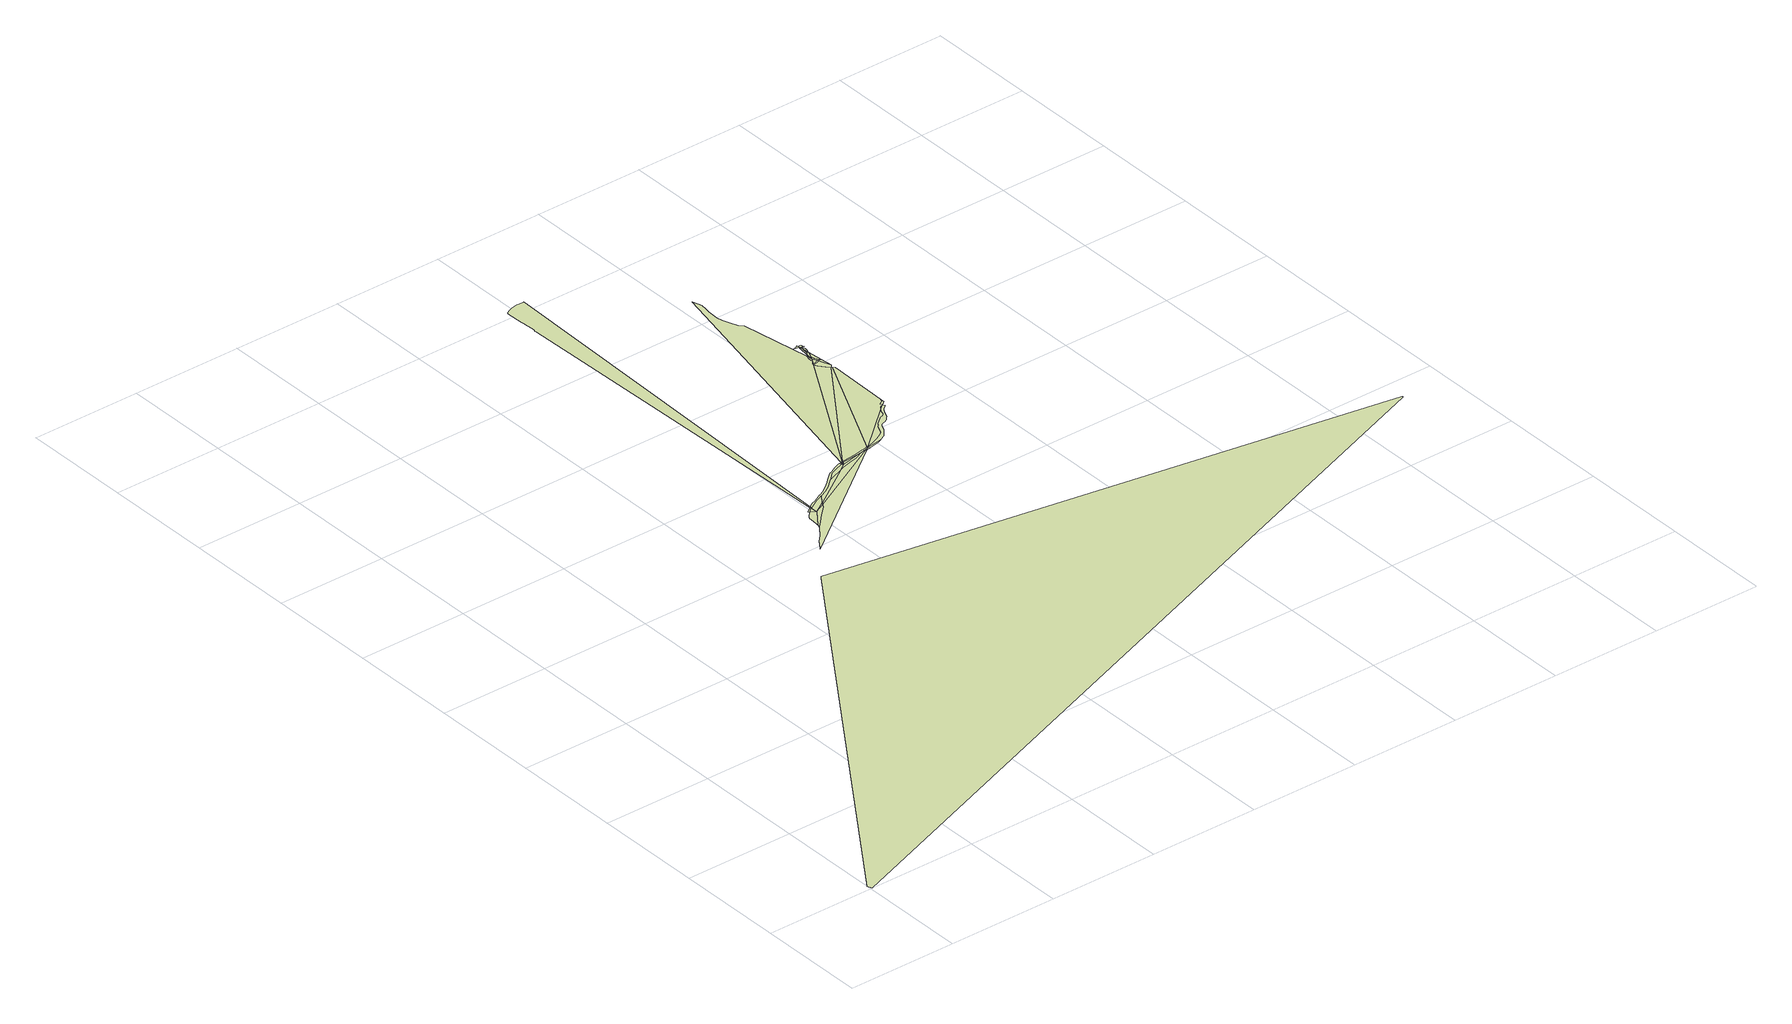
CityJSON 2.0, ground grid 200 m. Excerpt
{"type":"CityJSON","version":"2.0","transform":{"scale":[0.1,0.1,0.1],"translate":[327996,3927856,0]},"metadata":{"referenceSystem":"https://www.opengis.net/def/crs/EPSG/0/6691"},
"CityObjects":{
"landuse1":{"type":"LandUse","attributes":{"class":"203","LandUseDetailAttribute.orgLandUse":"10400","LandUseDetailAttribute.prefecture":"14","LandUseDetailAttribute.city":"14150","LandUseDetailAttribute.note":"都道府県","LandUseDetailAttribute.surveyYear":2015},"geometry":[{"type":"MultiSurface","lod":"1","boundaries":[[[0,1,2,3,4,5,6,7]]]}]},
"landuse2":{"type":"LandUse","attributes":{"class":"203","LandUseDetailAttribute.orgLandUse":"10400","LandUseDetailAttribute.prefecture":"14","LandUseDetailAttribute.city":"14150","LandUseDetailAttribute.note":"都道府県","LandUseDetailAttribute.surveyYear":2015},"geometry":[{"type":"MultiSurface","lod":"1","boundaries":[[[8,9,10,11,7,6,12,13,14]]]}]},
"landuse3":{"type":"LandUse","attributes":{"class":"203","LandUseDetailAttribute.orgLandUse":"10400","LandUseDetailAttribute.prefecture":"14","LandUseDetailAttribute.city":"14150","LandUseDetailAttribute.note":"都道府県","LandUseDetailAttribute.surveyYear":2015},"geometry":[{"type":"MultiSurface","lod":"1","boundaries":[[[15,16,0,7]]]}]},
"landuse4":{"type":"LandUse","attributes":{"class":"203","LandUseDetailAttribute.orgLandUse":"10400","LandUseDetailAttribute.prefecture":"14","LandUseDetailAttribute.city":"14150","LandUseDetailAttribute.note":"都道府県","LandUseDetailAttribute.surveyYear":2015},"geometry":[{"type":"MultiSurface","lod":"1","boundaries":[[[17,18,19,20,21,22]]]}]},
"landuse5":{"type":"LandUse","attributes":{"class":"204","LandUseDetailAttribute.orgLandUse":"10500","LandUseDetailAttribute.prefecture":"14","LandUseDetailAttribute.city":"14150","LandUseDetailAttribute.note":"都道府県","LandUseDetailAttribute.surveyYear":2015},"geometry":[{"type":"MultiSurface","lod":"1","boundaries":[[[23,24,25,26,0,16,15]]]}]},
"landuse6":{"type":"LandUse","attributes":{"class":"203","LandUseDetailAttribute.orgLandUse":"10400","LandUseDetailAttribute.prefecture":"14","LandUseDetailAttribute.city":"14150","LandUseDetailAttribute.note":"都道府県","LandUseDetailAttribute.surveyYear":2015},"geometry":[{"type":"MultiSurface","lod":"1","boundaries":[[[27,15,7]]]}]},
"landuse7":{"type":"LandUse","attributes":{"class":"204","LandUseDetailAttribute.orgLandUse":"10500","LandUseDetailAttribute.prefecture":"14","LandUseDetailAttribute.city":"14150","LandUseDetailAttribute.note":"都道府県","LandUseDetailAttribute.surveyYear":2015},"geometry":[{"type":"MultiSurface","lod":"1","boundaries":[[[28,23,15,27]]]}]},
"landuse8":{"type":"LandUse","attributes":{"class":"203","LandUseDetailAttribute.orgLandUse":"10400","LandUseDetailAttribute.prefecture":"14","LandUseDetailAttribute.city":"14150","LandUseDetailAttribute.note":"都道府県","LandUseDetailAttribute.surveyYear":2015},"geometry":[{"type":"MultiSurface","lod":"1","boundaries":[[[29,7,11]]]}]},
"landuse9":{"type":"LandUse","attributes":{"class":"203","LandUseDetailAttribute.orgLandUse":"10400","LandUseDetailAttribute.prefecture":"14","LandUseDetailAttribute.city":"14150","LandUseDetailAttribute.note":"都道府県","LandUseDetailAttribute.surveyYear":2015},"geometry":[{"type":"MultiSurface","lod":"1","boundaries":[[[30,31,32,33,34,35,36,27,7,29]]]}]},
"landuse10":{"type":"LandUse","attributes":{"class":"203","LandUseDetailAttribute.orgLandUse":"10400","LandUseDetailAttribute.prefecture":"14","LandUseDetailAttribute.city":"14150","LandUseDetailAttribute.note":"都道府県","LandUseDetailAttribute.surveyYear":2015},"geometry":[{"type":"MultiSurface","lod":"1","boundaries":[[[37,38,11,10,9,8,14,39,40,41,42,43,44,45,46]]]}]},
"landuse11":{"type":"LandUse","attributes":{"class":"204","LandUseDetailAttribute.orgLandUse":"10500","LandUseDetailAttribute.prefecture":"14","LandUseDetailAttribute.city":"14150","LandUseDetailAttribute.note":"都道府県","LandUseDetailAttribute.surveyYear":2015},"geometry":[{"type":"MultiSurface","lod":"1","boundaries":[[[47,48,49,50,51,52,53,54,55,56,57,58,59,60,61,62,63,64,28,27,36,35,34,33,32,65,66,67,68,69,70,71,72,73,74]]]}]},
"landuse12":{"type":"LandUse","attributes":{"class":"203","LandUseDetailAttribute.orgLandUse":"10400","LandUseDetailAttribute.prefecture":"14","LandUseDetailAttribute.city":"14150","LandUseDetailAttribute.note":"都道府県","LandUseDetailAttribute.surveyYear":2015},"geometry":[{"type":"MultiSurface","lod":"1","boundaries":[[[75,76,67,66,65,32,31,30,29]]]}]},
"landuse13":{"type":"LandUse","attributes":{"class":"203","LandUseDetailAttribute.orgLandUse":"10400","LandUseDetailAttribute.prefecture":"14","LandUseDetailAttribute.city":"14150","LandUseDetailAttribute.note":"都道府県","LandUseDetailAttribute.surveyYear":2015},"geometry":[{"type":"MultiSurface","lod":"1","boundaries":[[[38,77,78,79,80,75,29,11]]]}]},
"landuse14":{"type":"LandUse","attributes":{"class":"203","LandUseDetailAttribute.orgLandUse":"10400","LandUseDetailAttribute.prefecture":"14","LandUseDetailAttribute.city":"14150","LandUseDetailAttribute.note":"都道府県","LandUseDetailAttribute.surveyYear":2015},"geometry":[{"type":"MultiSurface","lod":"1","boundaries":[[[74,73,72,71,70,69,68,67,76,75,81]]]}]},
"landuse15":{"type":"LandUse","attributes":{"class":"203","LandUseDetailAttribute.orgLandUse":"10400","LandUseDetailAttribute.prefecture":"14","LandUseDetailAttribute.city":"14150","LandUseDetailAttribute.note":"都道府県","LandUseDetailAttribute.surveyYear":2015},"geometry":[{"type":"MultiSurface","lod":"1","boundaries":[[[82,83,84,85,86,87,88,89,90,91,92,93,94,95,96,97,23,28,98]]]}]},
"landuse16":{"type":"LandUse","attributes":{"class":"203","LandUseDetailAttribute.orgLandUse":"10400","LandUseDetailAttribute.prefecture":"14","LandUseDetailAttribute.city":"14150","LandUseDetailAttribute.note":"都道府県","LandUseDetailAttribute.surveyYear":2015},"geometry":[{"type":"MultiSurface","lod":"1","boundaries":[[[99,74,81]]]}]},
"landuse17":{"type":"LandUse","attributes":{"class":"204","LandUseDetailAttribute.orgLandUse":"10500","LandUseDetailAttribute.prefecture":"14","LandUseDetailAttribute.city":"14150","LandUseDetailAttribute.note":"都道府県","LandUseDetailAttribute.surveyYear":2015},"geometry":[{"type":"MultiSurface","lod":"1","boundaries":[[[100,47,74,99]]]}]},
"landuse18":{"type":"LandUse","attributes":{"class":"203","LandUseDetailAttribute.orgLandUse":"10400","LandUseDetailAttribute.prefecture":"14","LandUseDetailAttribute.city":"14150","LandUseDetailAttribute.note":"都道府県","LandUseDetailAttribute.surveyYear":2015},"geometry":[{"type":"MultiSurface","lod":"1","boundaries":[[[101,102,99,81]]]}]},
"landuse19":{"type":"LandUse","attributes":{"class":"203","LandUseDetailAttribute.orgLandUse":"10400","LandUseDetailAttribute.prefecture":"14","LandUseDetailAttribute.city":"14150","LandUseDetailAttribute.note":"都道府県","LandUseDetailAttribute.surveyYear":2015},"geometry":[{"type":"MultiSurface","lod":"1","boundaries":[[[103,101,81]]]}]},
"landuse20":{"type":"LandUse","attributes":{"class":"204","LandUseDetailAttribute.orgLandUse":"10500","LandUseDetailAttribute.prefecture":"14","LandUseDetailAttribute.city":"14150","LandUseDetailAttribute.note":"都道府県","LandUseDetailAttribute.surveyYear":2015},"geometry":[{"type":"MultiSurface","lod":"1","boundaries":[[[104,100,99,102,101]]]}]},
"landuse21":{"type":"LandUse","attributes":{"class":"204","LandUseDetailAttribute.orgLandUse":"10500","LandUseDetailAttribute.prefecture":"14","LandUseDetailAttribute.city":"14150","LandUseDetailAttribute.note":"都道府県","LandUseDetailAttribute.surveyYear":2015},"geometry":[{"type":"MultiSurface","lod":"1","boundaries":[[[105,104,101,103]]]}]},
"landuse22":{"type":"LandUse","attributes":{"class":"203","LandUseDetailAttribute.orgLandUse":"10400","LandUseDetailAttribute.prefecture":"14","LandUseDetailAttribute.city":"14150","LandUseDetailAttribute.note":"都道府県","LandUseDetailAttribute.surveyYear":2015},"geometry":[{"type":"MultiSurface","lod":"1","boundaries":[[[80,79,78,77,106,107,81,75]]]}]},
"landuse23":{"type":"LandUse","attributes":{"class":"203","LandUseDetailAttribute.orgLandUse":"10400","LandUseDetailAttribute.prefecture":"14","LandUseDetailAttribute.city":"14150","LandUseDetailAttribute.note":"都道府県","LandUseDetailAttribute.surveyYear":2015},"geometry":[{"type":"MultiSurface","lod":"1","boundaries":[[[107,108,109,110,103,81]]]}]},
"landuse24":{"type":"LandUse","attributes":{"class":"204","LandUseDetailAttribute.orgLandUse":"10500","LandUseDetailAttribute.prefecture":"14","LandUseDetailAttribute.city":"14150","LandUseDetailAttribute.note":"都道府県","LandUseDetailAttribute.surveyYear":2015},"geometry":[{"type":"MultiSurface","lod":"1","boundaries":[[[111,112,113,114,115,105,103,110,109,108,107,116]]]}]},
"landuse25":{"type":"LandUse","attributes":{"class":"204","LandUseDetailAttribute.orgLandUse":"10500","LandUseDetailAttribute.prefecture":"14","LandUseDetailAttribute.city":"14150","LandUseDetailAttribute.note":"都道府県","LandUseDetailAttribute.surveyYear":2015},"geometry":[{"type":"MultiSurface","lod":"1","boundaries":[[[116,107,106,77,38]]]}]},
"landuse26":{"type":"LandUse","attributes":{"class":"204","LandUseDetailAttribute.orgLandUse":"10500","LandUseDetailAttribute.prefecture":"14","LandUseDetailAttribute.city":"14150","LandUseDetailAttribute.note":"都道府県","LandUseDetailAttribute.surveyYear":2015},"geometry":[{"type":"MultiSurface","lod":"1","boundaries":[[[116,38,37]]]}]},
"landuse27":{"type":"LandUse","attributes":{"class":"204","LandUseDetailAttribute.orgLandUse":"10500","LandUseDetailAttribute.prefecture":"14","LandUseDetailAttribute.city":"14150","LandUseDetailAttribute.note":"都道府県","LandUseDetailAttribute.surveyYear":2015},"geometry":[{"type":"MultiSurface","lod":"1","boundaries":[[[116,37,117]]]}]},
"landuse28":{"type":"LandUse","attributes":{"class":"204","LandUseDetailAttribute.orgLandUse":"10500","LandUseDetailAttribute.prefecture":"14","LandUseDetailAttribute.city":"14150","LandUseDetailAttribute.note":"都道府県","LandUseDetailAttribute.surveyYear":2015},"geometry":[{"type":"MultiSurface","lod":"1","boundaries":[[[118,111,116]]]}]},
"landuse29":{"type":"LandUse","attributes":{"class":"204","LandUseDetailAttribute.orgLandUse":"10500","LandUseDetailAttribute.prefecture":"14","LandUseDetailAttribute.city":"14150","LandUseDetailAttribute.note":"都道府県","LandUseDetailAttribute.surveyYear":2015},"geometry":[{"type":"MultiSurface","lod":"1","boundaries":[[[119,120,121,116,117]]]}]},
"landuse30":{"type":"LandUse","attributes":{"class":"203","LandUseDetailAttribute.orgLandUse":"10400","LandUseDetailAttribute.prefecture":"14","LandUseDetailAttribute.city":"14150","LandUseDetailAttribute.note":"都道府県","LandUseDetailAttribute.surveyYear":2015},"geometry":[{"type":"MultiSurface","lod":"1","boundaries":[[[122,123,124,125,126,127,128,129,130,131,132,133,134,135,136,137,138,139,140,141,142,143,144,145,146,147,148,149,150,151,152,118]]]}]},
"landuse31":{"type":"LandUse","attributes":{"class":"203","LandUseDetailAttribute.orgLandUse":"10400","LandUseDetailAttribute.prefecture":"14","LandUseDetailAttribute.city":"14150","LandUseDetailAttribute.note":"都道府県","LandUseDetailAttribute.surveyYear":2015},"geometry":[{"type":"MultiSurface","lod":"1","boundaries":[[[153,105,115,114,113,112,111,154]]]}]},
"landuse32":{"type":"LandUse","attributes":{"class":"203","LandUseDetailAttribute.orgLandUse":"10400","LandUseDetailAttribute.prefecture":"14","LandUseDetailAttribute.city":"14150","LandUseDetailAttribute.note":"都道府県","LandUseDetailAttribute.surveyYear":2015},"geometry":[{"type":"MultiSurface","lod":"1","boundaries":[[[155,156,157,158,104,105,153]]]}]},
"landuse33":{"type":"LandUse","attributes":{"class":"204","LandUseDetailAttribute.orgLandUse":"10500","LandUseDetailAttribute.prefecture":"14","LandUseDetailAttribute.city":"14150","LandUseDetailAttribute.note":"都道府県","LandUseDetailAttribute.surveyYear":2015},"geometry":[{"type":"MultiSurface","lod":"1","boundaries":[[[159,160,161,162,163,164,165,166,167,168,169,170,171,172,173,174,175,176,177,178,179,180,181,182,183,184,185,186,187,188,189,190,191,192,193,194,152,151,150,149,148,147,146,145,144,143,142,141,140,139,138,137,136,135,134,133,132,131,130,129,128,127,126,125,124,123,122,118,116,121]]]}]},
"landuse34":{"type":"LandUse","attributes":{"class":"203","LandUseDetailAttribute.orgLandUse":"10400","LandUseDetailAttribute.prefecture":"14","LandUseDetailAttribute.city":"14150","LandUseDetailAttribute.note":"都道府県","LandUseDetailAttribute.surveyYear":2015},"geometry":[{"type":"MultiSurface","lod":"1","boundaries":[[[154,111,118,152,195,196,197,198,199,200,201,202,203,194,204,205,206,207,208,209,210,211,212,213,214,215,216,217]]]}]},
"landuse35":{"type":"LandUse","attributes":{"class":"203","LandUseDetailAttribute.orgLandUse":"10400","LandUseDetailAttribute.prefecture":"14","LandUseDetailAttribute.city":"14150","LandUseDetailAttribute.note":"都道府県","LandUseDetailAttribute.surveyYear":2015},"geometry":[{"type":"MultiSurface","lod":"1","boundaries":[[[218,100,104,158,219,220,221,222,223,224,225,226,227,228,229,230,231,232,233,234,235,236,237,238,239,240,241,242,243,244,245,246,247,248,249,250,251]]]}]},
"landuse36":{"type":"LandUse","attributes":{"class":"204","LandUseDetailAttribute.orgLandUse":"10500","LandUseDetailAttribute.prefecture":"14","LandUseDetailAttribute.city":"14150","LandUseDetailAttribute.note":"都道府県","LandUseDetailAttribute.surveyYear":2015},"geometry":[{"type":"MultiSurface","lod":"1","boundaries":[[[203,202,201,200,199,198,197,196,195,152,194]]]}]},
"landuse37":{"type":"LandUse","attributes":{"class":"204","LandUseDetailAttribute.orgLandUse":"10500","LandUseDetailAttribute.prefecture":"14","LandUseDetailAttribute.city":"14150","LandUseDetailAttribute.note":"都道府県","LandUseDetailAttribute.surveyYear":2015},"geometry":[{"type":"MultiSurface","lod":"1","boundaries":[[[216,215,214,213,212,211,210,209,208,207,206,205,204,252]]]}]},
"landuse38":{"type":"LandUse","attributes":{"class":"204","LandUseDetailAttribute.orgLandUse":"10500","LandUseDetailAttribute.prefecture":"14","LandUseDetailAttribute.city":"14150","LandUseDetailAttribute.note":"都道府県","LandUseDetailAttribute.surveyYear":2015},"geometry":[{"type":"MultiSurface","lod":"1","boundaries":[[[220,219,158]]]}]},
"landuse39":{"type":"LandUse","attributes":{"class":"203","LandUseDetailAttribute.orgLandUse":"10400","LandUseDetailAttribute.prefecture":"14","LandUseDetailAttribute.city":"14150","LandUseDetailAttribute.note":"都道府県","LandUseDetailAttribute.surveyYear":2015},"geometry":[{"type":"MultiSurface","lod":"1","boundaries":[[[253,254,255,256,221,220,257,258,259,260]]]}]},
"landuse40":{"type":"LandUse","attributes":{"class":"204","LandUseDetailAttribute.orgLandUse":"10500","LandUseDetailAttribute.prefecture":"14","LandUseDetailAttribute.city":"14150","LandUseDetailAttribute.note":"都道府県","LandUseDetailAttribute.surveyYear":2015},"geometry":[{"type":"MultiSurface","lod":"1","boundaries":[[[260,259,258,257,220,158,157,156,155,153,261]]]}]},
"landuse41":{"type":"LandUse","attributes":{"class":"204","LandUseDetailAttribute.orgLandUse":"10500","LandUseDetailAttribute.prefecture":"14","LandUseDetailAttribute.city":"14150","LandUseDetailAttribute.note":"都道府県","LandUseDetailAttribute.surveyYear":2015},"geometry":[{"type":"MultiSurface","lod":"1","boundaries":[[[241,240,239,238,237,236,235,234,233,232,231,230,229,228,227,226,225,224,223,222,221,262]]]}]},
"landuse42":{"type":"LandUse","attributes":{"class":"204","LandUseDetailAttribute.orgLandUse":"10500","LandUseDetailAttribute.prefecture":"14","LandUseDetailAttribute.city":"14150","LandUseDetailAttribute.note":"都道府県","LandUseDetailAttribute.surveyYear":2015},"geometry":[{"type":"MultiSurface","lod":"1","boundaries":[[[262,221,256,255,254,253]]]}]},
"landuse43":{"type":"LandUse","attributes":{"class":"204","LandUseDetailAttribute.orgLandUse":"10500","LandUseDetailAttribute.prefecture":"14","LandUseDetailAttribute.city":"14150","LandUseDetailAttribute.note":"都道府県","LandUseDetailAttribute.surveyYear":2015},"geometry":[{"type":"MultiSurface","lod":"1","boundaries":[[[263,264,265,241,262]]]}]},
"landuse44":{"type":"LandUse","attributes":{"class":"204","LandUseDetailAttribute.orgLandUse":"10500","LandUseDetailAttribute.prefecture":"14","LandUseDetailAttribute.city":"14150","LandUseDetailAttribute.note":"都道府県","LandUseDetailAttribute.surveyYear":2015},"geometry":[{"type":"MultiSurface","lod":"1","boundaries":[[[266,260,261]]]}]},
"landuse45":{"type":"LandUse","attributes":{"class":"204","LandUseDetailAttribute.orgLandUse":"10500","LandUseDetailAttribute.prefecture":"14","LandUseDetailAttribute.city":"14150","LandUseDetailAttribute.note":"都道府県","LandUseDetailAttribute.surveyYear":2015},"geometry":[{"type":"MultiSurface","lod":"1","boundaries":[[[267,268,269,270,271,272,273,263,262,253,274,275,276,277,278,279,280,281,282,283,284,285,286]]]}]},
"landuse46":{"type":"LandUse","attributes":{"class":"203","LandUseDetailAttribute.orgLandUse":"10400","LandUseDetailAttribute.prefecture":"14","LandUseDetailAttribute.city":"14150","LandUseDetailAttribute.note":"都道府県","LandUseDetailAttribute.surveyYear":2015},"geometry":[{"type":"MultiSurface","lod":"1","boundaries":[[[286,285,284,283,282,281,280,279,278,277,276,275,274,253,260,266]]]}]},
"landuse47":{"type":"LandUse","attributes":{"class":"203","LandUseDetailAttribute.orgLandUse":"10400","LandUseDetailAttribute.prefecture":"14","LandUseDetailAttribute.city":"14150","LandUseDetailAttribute.note":"都道府県","LandUseDetailAttribute.surveyYear":2015},"geometry":[{"type":"MultiSurface","lod":"1","boundaries":[[[287,263,273,272,271,270,269,268,267,288]]]}]},
"landuse48":{"type":"LandUse","attributes":{"class":"204","LandUseDetailAttribute.orgLandUse":"10500","LandUseDetailAttribute.prefecture":"14","LandUseDetailAttribute.city":"14150","LandUseDetailAttribute.note":"都道府県","LandUseDetailAttribute.surveyYear":2015},"geometry":[{"type":"MultiSurface","lod":"1","boundaries":[[[289,290,291,292,293,294,295,296,297,298]]]}]},
"landuse49":{"type":"LandUse","attributes":{"class":"204","LandUseDetailAttribute.orgLandUse":"10500","LandUseDetailAttribute.prefecture":"14","LandUseDetailAttribute.city":"14150","LandUseDetailAttribute.note":"都道府県","LandUseDetailAttribute.surveyYear":2015},"geometry":[{"type":"MultiSurface","lod":"1","boundaries":[[[299,287,300]]]}]},
"landuse50":{"type":"LandUse","attributes":{"class":"204","LandUseDetailAttribute.orgLandUse":"10500","LandUseDetailAttribute.prefecture":"14","LandUseDetailAttribute.city":"14150","LandUseDetailAttribute.note":"都道府県","LandUseDetailAttribute.surveyYear":2015},"geometry":[{"type":"MultiSurface","lod":"1","boundaries":[[[300,287,288,301]]]}]},
"landuse51":{"type":"LandUse","attributes":{"class":"203","LandUseDetailAttribute.orgLandUse":"10400","LandUseDetailAttribute.prefecture":"14","LandUseDetailAttribute.city":"14150","LandUseDetailAttribute.note":"都道府県","LandUseDetailAttribute.surveyYear":2015},"geometry":[{"type":"MultiSurface","lod":"1","boundaries":[[[302,303,288,267]]]}]},
"landuse52":{"type":"LandUse","attributes":{"class":"204","LandUseDetailAttribute.orgLandUse":"10500","LandUseDetailAttribute.prefecture":"14","LandUseDetailAttribute.city":"14150","LandUseDetailAttribute.note":"都道府県","LandUseDetailAttribute.surveyYear":2015},"geometry":[{"type":"MultiSurface","lod":"1","boundaries":[[[304,305,306,307,308,309,301,288,303,302,267,286]]]}]},
"landuse53":{"type":"LandUse","attributes":{"class":"203","LandUseDetailAttribute.orgLandUse":"10400","LandUseDetailAttribute.prefecture":"14","LandUseDetailAttribute.city":"14150","LandUseDetailAttribute.note":"都道府県","LandUseDetailAttribute.surveyYear":2015},"geometry":[{"type":"MultiSurface","lod":"1","boundaries":[[[297,300,301,310]]]}]},
"landuse54":{"type":"LandUse","attributes":{"class":"204","LandUseDetailAttribute.orgLandUse":"10500","LandUseDetailAttribute.prefecture":"14","LandUseDetailAttribute.city":"14150","LandUseDetailAttribute.note":"都道府県","LandUseDetailAttribute.surveyYear":2015},"geometry":[{"type":"MultiSurface","lod":"1","boundaries":[[[298,297,310]]]}]},
"landuse55":{"type":"LandUse","attributes":{"class":"204","LandUseDetailAttribute.orgLandUse":"10500","LandUseDetailAttribute.prefecture":"14","LandUseDetailAttribute.city":"14150","LandUseDetailAttribute.note":"都道府県","LandUseDetailAttribute.surveyYear":2015},"geometry":[{"type":"MultiSurface","lod":"1","boundaries":[[[311,312,313,314,315,298,310]]]}]}
},
"vertices":[
[5975,8841,0],[5903,8774,0],[5873,8736,0],[5860,8705,0],[5848,8647,0],[5847,8533,0],[5837,8485,0],[6055,8775,0],
[5918,8523,0],[6060,8669,0],[6211,8808,0],[6252,8878,0],[5836,8477,0],[5835,8474,0],[5817,8424,0],
[6052,8905,0],[6028,8891,0],
[4963,7320,0],[4938,7290,0],[6,87,0],[32,2,0],[15135,5591,0],[15133,5611,0],
[6051,8941,0],[6034,8928,0],[5989,8888,0],[5954,8858,0],
[6059,8909,0],
[6060,8949,0],
[6281,8925,0],
[6304,8964,0],[6386,9076,0],[6391,9080,0],[6352,9061,0],[6340,9055,0],[6330,9051,0],[6249,9015,0],
[7755,9650,0],[7732,9647,0],[5811,8406,0],[5795,8384,0],[5677,8233,0],[5550,8101,0],[5548,8099,0],[5520,8052,0],[5436,7931,0],[5435,7928,0],
[7196,9616,0],[7172,9611,0],[7051,9561,0],[6946,9512,0],[6904,9495,0],[6855,9456,0],[6758,9375,0],[6706,9328,0],[6645,9274,0],[6635,9266,0],[6558,9209,0],[6495,9163,0],[6399,9118,0],[6391,9114,0],[6298,9068,0],[6217,9028,0],[6167,9010,0],[6084,8967,0],[6514,9140,0],[6623,9210,0],[6757,9324,0],[6819,9377,0],[6821,9378,0],[6917,9474,0],[6948,9487,0],[7068,9531,0],[7160,9567,0],[7200,9584,0],
[7059,9444,0],[6912,9388,0],
[7653,9638,0],[7489,9570,0],[7381,9546,0],[7184,9491,0],
[7206,9542,0],
[6239,16227,0],[6134,16226,0],[6063,16218,0],[6015,16204,0],[5968,16188,0],[5927,16170,0],[5900,16154,0],[5883,16137,0],[5875,16122,0],[5883,15799,0],[5889,15760,0],[5901,15668,0],[5905,15589,0],[5902,15524,0],[5892,15473,0],[5891,15469,0],[6273,16227,0],
[7216,9590,0],
[7223,9622,0],
[7238,9599,0],[7221,9592,0],
[7249,9603,0],
[7255,9628,0],
[7269,9631,0],
[7610,9634,0],[7591,9632,0],
[7568,9630,0],[7348,9613,0],[7261,9607,0],
[7810,9710,0],[7715,9688,0],[7700,9685,0],[7545,9662,0],[7283,9634,0],[7796,9680,0],
[7835,9659,0],
[7839,9716,0],
[7843,9659,0],[8044,9708,0],[8103,9734,0],
[7883,9727,0],[7958,9750,0],[8079,9800,0],[8186,9855,0],[8220,9883,0],[8234,9895,0],[8288,10017,0],[8288,10018,0],[8289,10021,0],[8294,10034,0],[8299,10042,0],[8304,10048,0],[8326,10074,0],[8351,10109,0],[8364,10122,0],[8378,10134,0],[8403,10151,0],[8417,10164,0],[8461,10203,0],[8477,10217,0],[8505,10230,0],[8508,10231,0],[8547,10245,0],[8573,10260,0],[8581,10267,0],[8588,10277,0],[8596,10294,0],[8607,10325,0],[8618,10354,0],[8630,10379,0],[8632,10383,0],
[8799,11798,0],[8809,11789,0],
[8798,11800,0],[8733,11872,0],[8658,11970,0],[8629,12024,0],
[8126,9744,0],[8203,9787,0],[8230,9818,0],[8243,9833,0],[8252,9843,0],[8315,9916,0],[8355,10009,0],[8359,10018,0],[8368,10032,0],[8378,10045,0],[8388,10055,0],[8398,10063,0],[8409,10068,0],[8420,10072,0],[8446,10080,0],[8470,10085,0],[8479,10088,0],[8487,10092,0],[8505,10104,0],[8525,10121,0],[8542,10136,0],[8558,10152,0],[8577,10174,0],[8593,10193,0],[8600,10204,0],[8605,10213,0],[8625,10263,0],[8646,10313,0],[8656,10332,0],[8665,10350,0],[8676,10365,0],[8687,10379,0],[8738,10419,0],[8759,10437,0],[8768,10443,0],[8737,10471,0],
[8640,10399,0],[8643,10404,0],[8646,10407,0],[8662,10426,0],[8672,10440,0],[8680,10450,0],[8696,10463,0],[8708,10474,0],[8721,10485,0],[8752,10484,0],[8735,10500,0],[8718,10515,0],[8727,10525,0],[8742,10536,0],[8774,10555,0],[8785,10564,0],[8794,10572,0],[8799,10579,0],[8805,10588,0],[8817,10609,0],[8821,10616,0],[8822,10617,0],[8841,11759,0],
[8294,14590,0],[8628,12026,0],[8630,12026,0],[8644,12050,0],[8622,12045,0],[8649,12090,0],[8662,12100,0],[8670,12106,0],[8675,12113,0],[8678,12119,0],[8678,12121,0],[8679,12126,0],[8680,12134,0],[8677,12151,0],[8674,12165,0],[8674,12179,0],[8676,12194,0],[8679,12212,0],[8683,12228,0],[8685,12238,0],[8688,12248,0],[8694,12257,0],[8700,12267,0],[8703,12272,0],[8491,13558,0],[8449,13596,0],[8426,13632,0],[8367,13757,0],[8326,13891,0],[8307,13998,0],[8306,14106,0],[8314,14205,0],[8327,14302,0],[8343,14417,0],
[8821,10542,0],
[8757,12080,0],[8711,12068,0],[8702,12066,0],[8686,12061,0],[8697,12044,0],[8710,12047,0],[8722,12051,0],[8764,12062,0],
[8843,11859,0],
[8719,12180,0],
[8736,12309,0],[8729,12300,0],[8714,12285,0],
[8821,12076,0],
[8783,12465,0],[8775,12390,0],[8771,12379,0],[8766,12365,0],[8759,12348,0],[8749,12330,0],[8739,12314,0],[8790,12089,0],[8774,12122,0],[8758,12148,0],[8752,12162,0],[8746,12179,0],[8743,12194,0],[8741,12210,0],[8741,12221,0],[8742,12233,0],[8746,12249,0],[8753,12267,0],[8781,12337,0],[8793,12367,0],
[8765,12525,0],[8778,12515,0],
[8766,12606,0],[8760,12603,0],[8736,12587,0],[8718,12575,0],[8714,12575,0],[8680,12570,0],[8707,12563,0],[8733,12557,0],[8768,12548,0],[8772,12579,0],
[8758,12530,0],[8765,12528,0],
[8777,12525,0],
[8784,12473,0],[8787,12509,0],
[8809,12408,0],[8813,12423,0],[8816,12439,0],[8816,12466,0],[8817,12501,0],[8806,12519,0],
[8775,12546,0],
[8849,12528,0],[8834,12552,0],[8826,12569,0],[8819,12586,0],[8818,12590,0]
]}
